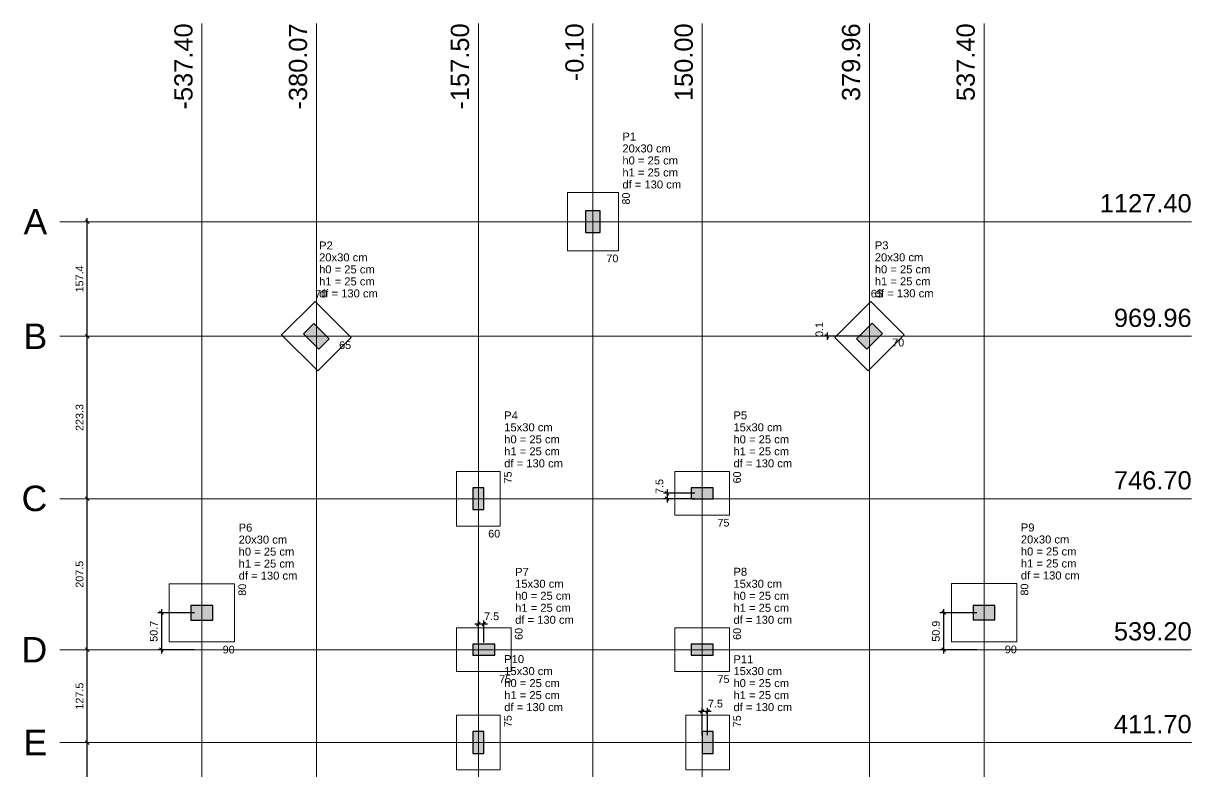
# Model space of a CAD drawing. Header units: millimetres. Extents: x 0 to 619, y -40 to 53.
# Drawn here: x 47.01 to 79.11, y 14.36 to 34.93 of the extents above; entities that cross this region are included whole.
import ezdxf

# ---------------------------------------------------------------- set-up
doc = ezdxf.new("R2010")
doc.units = ezdxf.units.MM
for name, color, linetype, lineweight in [('LC-Cotas', 7, 'Continuous', 5), ('LC-Eixos', 7, 'Continuous', 5), ('LC-Hachuras dos pilares', 9, 'Continuous', 5), ('LC-Seção das fundações', 7, 'Continuous', 5), ('LC-Seção dos pilares', 4, 'Continuous', 30), ('LC-Textos', 3, 'Continuous', 20)]:
    doc.layers.add(name, color=color, linetype=linetype, lineweight=lineweight)
doc.styles.add('Arial', font='arial.ttf')
doc.styles.get("Standard").update_dxf_attribs({"font": 'arial.ttf'})
doc.dimstyles.new('UM_50.000000', dxfattribs={"dimtxt": 0.18, "dimasz": 0.1, "dimexe": 0.1, "dimexo": 0.2, "dimgap": 0, "dimtad": 1, "dimtih": 1, "dimtoh": 1, "dimdec": 1, "dimlfac": 50, "dimzin": 0, "dimdsep": 46, "dimtxsty": 'Standard', "dimblk": 'CLOSED', "dimblk1": 'CLOSED', "dimblk2": 'CLOSED', "dimcen": 0.09, "dimdle": 0.1, "dimadec": 1, "dimazin": 2, "dimtfac": 1, "dimtdec": 4, "dimtofl": 0, "dimtmove": 0, "dimatfit": 3, "dimldrblk": 'CLOSED', "dimfxl": 1, "dimtolj": 1, "dimarcsym": 0})

# ---------------------------------------------------------------- blocks, each defined once
blk = doc.blocks.new('_OBLIQUE')
at = {"color": 0, "linetype": 'ByBlock', "lineweight": -2}
blk.add_line((-0.5, -0.5), (0.5, 0.5), dxfattribs=at)
blk = doc.blocks.new('*D33')
at = {"layer": 'Defpoints', "color": 0, "transparency": 16777216}
for p in [(70.261, 26.328), (69.095, 26.326), (70.261, 26.326)]:
    blk.add_point(p, dxfattribs=at)
at = {"layer": 'LC-Cotas', "color": 0, "lineweight": -2, "transparency": 16777216}
for p, q in [((70.061, 26.328), (68.995, 26.328)), ((69.095, 26.428), (69.095, 26.226)), ((70.061, 26.326), (68.995, 26.326))]:
    blk.add_line(p, q, dxfattribs=at)
at = {"layer": 'LC-Cotas', "color": 0, "lineweight": -2, "transparency": 16777216, "xscale": 0.1, "yscale": 0.1, "zscale": 0.1}
for p, rotation in [((69.095, 26.328), 90), ((69.095, 26.326), 270)]:
    blk.add_blockref('_OBLIQUE', p, dxfattribs=dict(at, rotation=rotation))
at = {"layer": 'LC-Cotas', "transparency": 16777216, "insert": (68.883, 26.513), "char_height": 0.2118, "attachment_point": 5, "rotation": 90, "style": 'Arial'}
blk.add_mtext('\\A1;0.1', dxfattribs=at)
blk = doc.blocks.new('*D34')
at = {"layer": 'Defpoints', "color": 0, "transparency": 16777216}
for p in [(64.7, 21.861), (65.662, 22.011), (65.662, 21.861)]:
    blk.add_point(p, dxfattribs=at)
at = {"layer": 'LC-Cotas', "color": 0, "lineweight": -2, "transparency": 16777216}
for p, q in [((65.462, 22.011), (64.6, 22.011)), ((65.462, 21.861), (64.6, 21.861)), ((64.7, 22.111), (64.7, 21.761))]:
    blk.add_line(p, q, dxfattribs=at)
at = {"layer": 'LC-Cotas', "color": 0, "lineweight": -2, "transparency": 16777216, "xscale": 0.1, "yscale": 0.1, "zscale": 0.1}
for p, rotation in [((64.7, 22.011), 90), ((64.7, 21.861), 270)]:
    blk.add_blockref('_OBLIQUE', p, dxfattribs=dict(at, rotation=rotation))
at = {"layer": 'LC-Cotas', "transparency": 16777216, "insert": (64.489, 22.198), "char_height": 0.2118, "attachment_point": 5, "rotation": 90, "style": 'Arial'}
blk.add_mtext('\\A1;7.5', dxfattribs=at)
blk = doc.blocks.new('*D35')
at = {"layer": 'Defpoints', "color": 0, "transparency": 16777216}
for p in [(51.914, 18.725), (50.802, 17.711), (51.914, 17.711)]:
    blk.add_point(p, dxfattribs=at)
at = {"layer": 'LC-Cotas', "color": 0, "lineweight": -2, "transparency": 16777216}
for p, q in [((51.714, 18.725), (50.702, 18.725)), ((50.802, 18.825), (50.802, 17.611)), ((51.714, 17.711), (50.702, 17.711))]:
    blk.add_line(p, q, dxfattribs=at)
at = {"layer": 'LC-Cotas', "color": 0, "lineweight": -2, "transparency": 16777216, "xscale": 0.1, "yscale": 0.1, "zscale": 0.1}
for p, rotation in [((50.802, 18.725), 90), ((50.802, 17.711), 270)]:
    blk.add_blockref('_OBLIQUE', p, dxfattribs=dict(at, rotation=rotation))
at = {"layer": 'LC-Cotas', "transparency": 16777216, "insert": (50.591, 18.218), "char_height": 0.2118, "attachment_point": 5, "rotation": 90, "style": 'Arial'}
blk.add_mtext('\\A1;50.7', dxfattribs=at)
blk = doc.blocks.new('*D36')
at = {"layer": 'Defpoints', "color": 0, "transparency": 16777216}
for p in [(59.512, 18.417), (59.512, 17.711), (59.662, 17.711)]:
    blk.add_point(p, dxfattribs=at)
at = {"layer": 'LC-Cotas', "color": 0, "lineweight": -2, "transparency": 16777216}
for p, q in [((59.762, 18.417), (59.412, 18.417)), ((59.512, 17.911), (59.512, 18.517)), ((59.662, 17.911), (59.662, 18.517))]:
    blk.add_line(p, q, dxfattribs=at)
at = {"layer": 'LC-Cotas', "color": 0, "lineweight": -2, "transparency": 16777216, "xscale": 0.1, "yscale": 0.1, "zscale": 0.1, "rotation": 180}
blk.add_blockref('_OBLIQUE', (59.512, 18.417), dxfattribs=at)
at = {"layer": 'LC-Cotas', "color": 0, "lineweight": -2, "transparency": 16777216, "xscale": 0.1, "yscale": 0.1, "zscale": 0.1}
blk.add_blockref('_OBLIQUE', (59.662, 18.417), dxfattribs=at)
at = {"layer": 'LC-Cotas', "transparency": 16777216, "insert": (59.877, 18.629), "char_height": 0.2118, "attachment_point": 5, "rotation": 0.0057, "style": 'Arial'}
blk.add_mtext('\\A1;7.5', dxfattribs=at)
blk = doc.blocks.new('*D37')
at = {"layer": 'Defpoints', "color": 0, "transparency": 16777216}
for p in [(73.41, 18.729), (72.298, 17.711), (73.41, 17.711)]:
    blk.add_point(p, dxfattribs=at)
at = {"layer": 'LC-Cotas', "color": 0, "lineweight": -2, "transparency": 16777216}
for p, q in [((73.21, 18.729), (72.198, 18.729)), ((72.298, 18.829), (72.298, 17.611)), ((73.21, 17.711), (72.198, 17.711))]:
    blk.add_line(p, q, dxfattribs=at)
at = {"layer": 'LC-Cotas', "color": 0, "lineweight": -2, "transparency": 16777216, "xscale": 0.1, "yscale": 0.1, "zscale": 0.1}
for p, rotation in [((72.298, 18.729), 90), ((72.298, 17.711), 270)]:
    blk.add_blockref('_OBLIQUE', p, dxfattribs=dict(at, rotation=rotation))
at = {"layer": 'LC-Cotas', "transparency": 16777216, "insert": (72.087, 18.22), "char_height": 0.2118, "attachment_point": 5, "rotation": 90, "style": 'Arial'}
blk.add_mtext('\\A1;50.9', dxfattribs=at)
blk = doc.blocks.new('*D38')
at = {"layer": 'Defpoints', "color": 0, "transparency": 16777216}
for p in [(65.662, 16.017), (65.662, 15.161), (65.812, 15.161)]:
    blk.add_point(p, dxfattribs=at)
at = {"layer": 'LC-Cotas', "color": 0, "lineweight": -2, "transparency": 16777216}
for p, q in [((65.662, 15.361), (65.662, 16.117)), ((65.812, 15.361), (65.812, 16.117)), ((65.912, 16.017), (65.562, 16.017))]:
    blk.add_line(p, q, dxfattribs=at)
at = {"layer": 'LC-Cotas', "color": 0, "lineweight": -2, "transparency": 16777216, "xscale": 0.1, "yscale": 0.1, "zscale": 0.1, "rotation": 180}
blk.add_blockref('_OBLIQUE', (65.662, 16.017), dxfattribs=at)
at = {"layer": 'LC-Cotas', "color": 0, "lineweight": -2, "transparency": 16777216, "xscale": 0.1, "yscale": 0.1, "zscale": 0.1}
blk.add_blockref('_OBLIQUE', (65.812, 16.017), dxfattribs=at)
at = {"layer": 'LC-Cotas', "transparency": 16777216, "insert": (66.027, 16.229), "char_height": 0.2118, "attachment_point": 5, "rotation": 0.0057, "style": 'Arial'}
blk.add_mtext('\\A1;7.5', dxfattribs=at)
blk = doc.blocks.new('*D41')
at = {"layer": 'Defpoints', "color": 0, "transparency": 16777216}
for p in [(48.764, 15.161), (48.764, 15.161), (48.764, 11.126)]:
    blk.add_point(p, dxfattribs=at)
at = {"layer": 'LC-Cotas', "color": 0, "lineweight": -2, "transparency": 16777216}
blk.add_line((48.764, 11.026), (48.764, 15.261), dxfattribs=at)
at = {"layer": 'LC-Cotas', "color": 0, "lineweight": -2, "transparency": 16777216, "xscale": 0.1, "yscale": 0.1, "zscale": 0.1}
for p, rotation in [((48.764, 15.161), 90), ((48.764, 11.126), 270)]:
    blk.add_blockref('_OBLIQUE', p, dxfattribs=dict(at, rotation=rotation))
at = {"layer": 'LC-Cotas', "transparency": 16777216, "insert": (48.552, 13.143), "char_height": 0.2118, "attachment_point": 5, "rotation": 90, "style": 'Arial'}
blk.add_mtext('\\A1;201.8', dxfattribs=at)
blk = doc.blocks.new('*D42')
at = {"layer": 'Defpoints', "color": 0, "transparency": 16777216}
for p in [(48.764, 17.711), (48.764, 17.711), (48.764, 15.161)]:
    blk.add_point(p, dxfattribs=at)
at = {"layer": 'LC-Cotas', "color": 0, "lineweight": -2, "transparency": 16777216}
blk.add_line((48.764, 15.061), (48.764, 17.811), dxfattribs=at)
at = {"layer": 'LC-Cotas', "color": 0, "lineweight": -2, "transparency": 16777216, "xscale": 0.1, "yscale": 0.1, "zscale": 0.1}
for p, rotation in [((48.764, 17.711), 90), ((48.764, 15.161), 270)]:
    blk.add_blockref('_OBLIQUE', p, dxfattribs=dict(at, rotation=rotation))
at = {"layer": 'LC-Cotas', "transparency": 16777216, "insert": (48.552, 16.436), "char_height": 0.2118, "attachment_point": 5, "rotation": 90, "style": 'Arial'}
blk.add_mtext('\\A1;127.5', dxfattribs=at)
blk = doc.blocks.new('*D43')
at = {"layer": 'Defpoints', "color": 0, "transparency": 16777216}
for p in [(48.764, 21.861), (48.764, 21.861), (48.764, 17.711)]:
    blk.add_point(p, dxfattribs=at)
at = {"layer": 'LC-Cotas', "color": 0, "lineweight": -2, "transparency": 16777216}
blk.add_line((48.764, 17.611), (48.764, 21.961), dxfattribs=at)
at = {"layer": 'LC-Cotas', "color": 0, "lineweight": -2, "transparency": 16777216, "xscale": 0.1, "yscale": 0.1, "zscale": 0.1}
for p, rotation in [((48.764, 21.861), 90), ((48.764, 17.711), 270)]:
    blk.add_blockref('_OBLIQUE', p, dxfattribs=dict(at, rotation=rotation))
at = {"layer": 'LC-Cotas', "transparency": 16777216, "insert": (48.552, 19.786), "char_height": 0.2118, "attachment_point": 5, "rotation": 90, "style": 'Arial'}
blk.add_mtext('\\A1;207.5', dxfattribs=at)
blk = doc.blocks.new('*D44')
at = {"layer": 'Defpoints', "color": 0, "transparency": 16777216}
for p in [(48.764, 26.326), (48.764, 26.326), (48.764, 21.861)]:
    blk.add_point(p, dxfattribs=at)
at = {"layer": 'LC-Cotas', "color": 0, "lineweight": -2, "transparency": 16777216}
blk.add_line((48.764, 21.761), (48.764, 26.426), dxfattribs=at)
at = {"layer": 'LC-Cotas', "color": 0, "lineweight": -2, "transparency": 16777216, "xscale": 0.1, "yscale": 0.1, "zscale": 0.1}
for p, rotation in [((48.764, 26.326), 90), ((48.764, 21.861), 270)]:
    blk.add_blockref('_OBLIQUE', p, dxfattribs=dict(at, rotation=rotation))
at = {"layer": 'LC-Cotas', "transparency": 16777216, "insert": (48.552, 24.094), "char_height": 0.2118, "attachment_point": 5, "rotation": 90, "style": 'Arial'}
blk.add_mtext('\\A1;223.3', dxfattribs=at)
blk = doc.blocks.new('*D45')
at = {"layer": 'Defpoints', "color": 0, "transparency": 16777216}
for p in [(48.764, 29.475), (48.764, 29.475), (48.764, 26.326)]:
    blk.add_point(p, dxfattribs=at)
at = {"layer": 'LC-Cotas', "color": 0, "lineweight": -2, "transparency": 16777216}
blk.add_line((48.764, 26.226), (48.764, 29.575), dxfattribs=at)
at = {"layer": 'LC-Cotas', "color": 0, "lineweight": -2, "transparency": 16777216, "xscale": 0.1, "yscale": 0.1, "zscale": 0.1}
for p, rotation in [((48.764, 29.475), 90), ((48.764, 26.326), 270)]:
    blk.add_blockref('_OBLIQUE', p, dxfattribs=dict(at, rotation=rotation))
at = {"layer": 'LC-Cotas', "transparency": 16777216, "insert": (48.552, 27.901), "char_height": 0.2118, "attachment_point": 5, "rotation": 90, "style": 'Arial'}
blk.add_mtext('\\A1;157.4', dxfattribs=at)

msp = doc.modelspace()

# ---------------------------------------------------------------- hatches: boundary and pattern name
at = {"layer": 'LC-Hachuras dos pilares', "linetype": 'Continuous'}
for points in [[(62.4602, 29.175), (62.8602, 29.175), (62.8602, 29.775), (62.4602, 29.775), (62.4602, 29.175)], [(55.1314, 25.9728), (55.4143, 26.2556), (54.99, 26.6799), (54.7072, 26.397), (55.1314, 25.9728)], [(69.9079, 26.2578), (70.1908, 25.9749), (70.615, 26.3992), (70.3322, 26.682), (69.9079, 26.2578)], [(59.3622, 21.561), (59.6622, 21.561), (59.6622, 22.161), (59.3622, 22.161), (59.3622, 21.561)], [(65.3622, 22.161), (65.3622, 21.861), (65.9622, 21.861), (65.9622, 22.161), (65.3622, 22.161)], [(51.6142, 18.925), (51.6142, 18.525), (52.2142, 18.525), (52.2142, 18.925), (51.6142, 18.925)], [(73.1102, 18.929), (73.1102, 18.529), (73.7102, 18.529), (73.7102, 18.929), (73.1102, 18.929)], [(59.9622, 17.561), (59.9622, 17.861), (59.3622, 17.861), (59.3622, 17.561), (59.9622, 17.561)], [(65.9622, 17.561), (65.9622, 17.861), (65.3622, 17.861), (65.3622, 17.561), (65.9622, 17.561)], [(59.3622, 14.861), (59.6622, 14.861), (59.6622, 15.461), (59.3622, 15.461), (59.3622, 14.861)], [(65.6622, 14.861), (65.9622, 14.861), (65.9622, 15.461), (65.6622, 15.461), (65.6622, 14.861)]]:
    msp.add_hatch(color=256, dxfattribs=at).paths.add_polyline_path(points)

# ---------------------------------------------------------------- linework, layer by layer
at = {"layer": 'LC-Eixos'}
for p, q in [((51.9142, 34.925), (51.9142, 3.8613)), ((55.0607, 34.925), (55.0607, 3.8613)), ((59.5122, 34.925), (59.5122, 3.8613)), ((62.6602, 34.925), (62.6602, 3.8613)), ((65.6622, 34.925), (65.6622, 3.8613)), ((70.2615, 34.925), (70.2615, 3.8613)), ((73.4102, 34.925), (73.4102, 3.8613)), ((48.0142, 29.475), (79.1142, 29.475)), ((48.0142, 26.3263), (79.1142, 26.3263)), ((48.0142, 21.861), (79.1142, 21.861)), ((48.0142, 17.711), (79.1142, 17.711)), ((48.0142, 15.161), (79.1142, 15.161))]:
    msp.add_line(p, q, dxfattribs=at)
at = {"layer": 'LC-Seção das fundações'}
for p, q in [((61.9602, 30.275), (63.3602, 30.275)), ((61.9602, 28.675), (61.9602, 30.275)), ((63.3602, 30.275), (63.3602, 28.675)), ((63.3602, 28.675), (61.9602, 28.675)), ((54.1061, 26.3617), (55.0254, 27.2809)), ((55.0254, 27.2809), (56.0153, 26.291)), ((69.3069, 26.2931), (70.2968, 27.2831)), ((70.2968, 27.2831), (71.2161, 26.3639)), ((55.0961, 25.3717), (54.1061, 26.3617)), ((71.2161, 26.3639), (70.2261, 25.3739)), ((56.0153, 26.291), (55.0961, 25.3717)), ((70.2261, 25.3739), (69.3069, 26.2931)), ((58.9122, 22.611), (60.1122, 22.611)), ((58.9122, 21.111), (58.9122, 22.611)), ((60.1122, 22.611), (60.1122, 21.111)), ((64.9122, 21.411), (64.9122, 22.611)), ((64.9122, 22.611), (66.4122, 22.611)), ((66.4122, 22.611), (66.4122, 21.411)), ((66.4122, 21.411), (64.9122, 21.411)), ((60.1122, 21.111), (58.9122, 21.111)), ((51.0142, 17.925), (51.0142, 19.525)), ((51.0142, 19.525), (52.8142, 19.525)), ((52.8142, 19.525), (52.8142, 17.925)), ((72.5102, 17.929), (72.5102, 19.529)), ((72.5102, 19.529), (74.3102, 19.529)), ((74.3102, 19.529), (74.3102, 17.929)), ((58.9122, 18.311), (60.4122, 18.311)), ((58.9122, 17.111), (58.9122, 18.311)), ((60.4122, 18.311), (60.4122, 17.111)), ((64.9122, 18.311), (66.4122, 18.311)), ((64.9122, 17.111), (64.9122, 18.311)), ((66.4122, 18.311), (66.4122, 17.111)), ((52.8142, 17.925), (51.0142, 17.925)), ((74.3102, 17.929), (72.5102, 17.929)), ((60.4122, 17.111), (58.9122, 17.111)), ((66.4122, 17.111), (64.9122, 17.111)), ((58.9122, 15.911), (60.1122, 15.911)), ((58.9122, 14.411), (58.9122, 15.911)), ((60.1122, 15.911), (60.1122, 14.411)), ((65.2122, 15.911), (66.4122, 15.911)), ((65.2122, 14.411), (65.2122, 15.911)), ((66.4122, 15.911), (66.4122, 14.411)), ((60.1122, 14.411), (58.9122, 14.411)), ((66.4122, 14.411), (65.2122, 14.411))]:
    msp.add_line(p, q, dxfattribs=at)
at = {"layer": 'LC-Seção dos pilares'}
for points in [[(62.4602, 29.175), (62.8602, 29.175), (62.8602, 29.775), (62.4602, 29.775), (62.4602, 29.175)], [(55.1314, 25.9728), (55.4143, 26.2556), (54.99, 26.6799), (54.7072, 26.397), (55.1314, 25.9728)], [(69.9079, 26.2578), (70.1908, 25.9749), (70.615, 26.3992), (70.3322, 26.682), (69.9079, 26.2578)], [(59.3622, 21.561), (59.6622, 21.561), (59.6622, 22.161), (59.3622, 22.161), (59.3622, 21.561)], [(65.3622, 22.161), (65.3622, 21.861), (65.9622, 21.861), (65.9622, 22.161), (65.3622, 22.161)], [(51.6142, 18.925), (51.6142, 18.525), (52.2142, 18.525), (52.2142, 18.925), (51.6142, 18.925)], [(73.1102, 18.929), (73.1102, 18.529), (73.7102, 18.529), (73.7102, 18.929), (73.1102, 18.929)], [(59.9622, 17.561), (59.9622, 17.861), (59.3622, 17.861), (59.3622, 17.561), (59.9622, 17.561)], [(65.9622, 17.561), (65.9622, 17.861), (65.3622, 17.861), (65.3622, 17.561), (65.9622, 17.561)], [(59.3622, 14.861), (59.6622, 14.861), (59.6622, 15.461), (59.3622, 15.461), (59.3622, 14.861)], [(65.6622, 14.861), (65.9622, 14.861), (65.9622, 15.461), (65.6622, 15.461), (65.6622, 14.861)]]:
    msp.add_lwpolyline(points, close=True, dxfattribs=at)

# ---------------------------------------------------------------- texts
at = {"layer": 'LC-Textos', "attachment_point": 9, "rotation": 90.00021, "line_spacing_factor": 0.798, "style": 'Arial'}
for s, insert, char_height, width in [('-537.40', (51.6642, 34.925), 0.5, 4.2), ('-380.07', (54.8112, 34.925), 0.5, 4.2), ('-157.50', (59.2622, 34.925), 0.5, 4.2), ('-0.10', (62.4102, 34.925), 0.5, 3), ('150.00', (65.4122, 34.925), 0.5, 3.6), ('379.96', (70.0112, 34.925), 0.5, 3.6), ('537.40', (73.1602, 34.925), 0.5, 3.6), ('80', (63.6783, 30.275), 0.2118, 0.50832), ('75', (60.4303, 22.611), 0.2118, 0.50832), ('60', (66.7303, 22.611), 0.2118, 0.50832), ('80', (53.1323, 19.525), 0.2118, 0.50832), ('80', (74.6283, 19.529), 0.2118, 0.50832), ('60', (60.7303, 18.311), 0.2118, 0.50832), ('60', (66.7303, 18.311), 0.2118, 0.50832), ('75', (60.4303, 15.911), 0.2118, 0.50832), ('75', (66.7303, 15.911), 0.2118, 0.50832)]:
    msp.add_mtext(s, dxfattribs=dict(at, insert=insert, char_height=char_height, width=width))
at = {"layer": 'LC-Textos', "line_spacing_factor": 0.798, "style": 'Arial'}
for s, insert, char_height, width, attachment_point in [('P1', (63.4702, 31.7046), 0.22, 0.528, 7), ('20x30 cm', (63.4702, 31.3746), 0.22, 2.112, 7), ('h0 = 25 cm', (63.4702, 31.0446), 0.22, 2.64, 7), ('h1 = 25 cm', (63.4702, 30.7146), 0.22, 2.64, 7), ('df = 130 cm', (63.4702, 30.3846), 0.22, 2.904, 7), ('1127.40', (79.1142, 29.725), 0.5, 4.2, 9), ('A', (47.6642, 29.125), 0.7, 0.84, 9), ('P2', (55.1352, 28.7106), 0.22, 0.528, 7), ('P3', (70.4072, 28.7126), 0.22, 0.528, 7), ('20x30 cm', (55.1352, 28.3806), 0.22, 2.112, 7), ('70', (63.3602, 28.3569), 0.2118, 0.50832, 9), ('20x30 cm', (70.4072, 28.3826), 0.22, 2.112, 7), ('h0 = 25 cm', (55.1352, 28.0506), 0.22, 2.64, 7), ('h0 = 25 cm', (70.4072, 28.0526), 0.22, 2.64, 7), ('h1 = 25 cm', (55.1352, 27.7206), 0.22, 2.64, 7), ('h1 = 25 cm', (70.4072, 27.7226), 0.22, 2.64, 7), ('df = 130 cm', (55.1352, 27.3906), 0.22, 2.904, 7), ('df = 130 cm', (70.4072, 27.3926), 0.22, 2.904, 7), ('70', (55.0252, 27.3869), 0.2118, 0.50832, 7), ('65', (70.2972, 27.3889), 0.2118, 0.50832, 7), ('969.96', (79.1142, 26.576), 0.5, 3.6, 9), ('B', (47.6642, 25.976), 0.7, 0.84, 9), ('65', (56.0152, 25.9729), 0.2118, 0.50832, 9), ('70', (71.2162, 26.0459), 0.2118, 0.50832, 9), ('P4', (60.2222, 24.0406), 0.22, 0.528, 7), ('P5', (66.5222, 24.0406), 0.22, 0.528, 7), ('15x30 cm', (60.2222, 23.7106), 0.22, 2.112, 7), ('15x30 cm', (66.5222, 23.7106), 0.22, 2.112, 7), ('h0 = 25 cm', (60.2222, 23.3806), 0.22, 2.64, 7), ('h0 = 25 cm', (66.5222, 23.3806), 0.22, 2.64, 7), ('h1 = 25 cm', (60.2222, 23.0506), 0.22, 2.64, 7), ('h1 = 25 cm', (66.5222, 23.0506), 0.22, 2.64, 7), ('df = 130 cm', (60.2222, 22.7206), 0.22, 2.904, 7), ('df = 130 cm', (66.5222, 22.7206), 0.22, 2.904, 7), ('746.70', (79.1142, 22.111), 0.5, 3.6, 9), ('C', (47.6642, 21.511), 0.7, 0.84, 9), ('75', (66.4122, 21.0929), 0.2118, 0.50832, 9), ('P6', (52.9242, 20.9546), 0.22, 0.528, 7), ('60', (60.1122, 20.7929), 0.2118, 0.50832, 9), ('P9', (74.4202, 20.9586), 0.22, 0.528, 7), ('20x30 cm', (52.9242, 20.6246), 0.22, 2.112, 7), ('20x30 cm', (74.4202, 20.6286), 0.22, 2.112, 7), ('h0 = 25 cm', (52.9242, 20.2946), 0.22, 2.64, 7), ('h0 = 25 cm', (74.4202, 20.2986), 0.22, 2.64, 7), ('h1 = 25 cm', (52.9242, 19.9646), 0.22, 2.64, 7), ('P7', (60.5222, 19.7406), 0.22, 0.528, 7), ('P8', (66.5222, 19.7406), 0.22, 0.528, 7), ('h1 = 25 cm', (74.4202, 19.9686), 0.22, 2.64, 7), ('df = 130 cm', (52.9242, 19.6346), 0.22, 2.904, 7), ('15x30 cm', (60.5222, 19.4106), 0.22, 2.112, 7), ('15x30 cm', (66.5222, 19.4106), 0.22, 2.112, 7), ('df = 130 cm', (74.4202, 19.6386), 0.22, 2.904, 7), ('h0 = 25 cm', (60.5222, 19.0806), 0.22, 2.64, 7), ('h0 = 25 cm', (66.5222, 19.0806), 0.22, 2.64, 7), ('h1 = 25 cm', (60.5222, 18.7506), 0.22, 2.64, 7), ('h1 = 25 cm', (66.5222, 18.7506), 0.22, 2.64, 7), ('df = 130 cm', (60.5222, 18.4206), 0.22, 2.904, 7), ('df = 130 cm', (66.5222, 18.4206), 0.22, 2.904, 7), ('539.20', (79.1142, 17.961), 0.5, 3.6, 9), ('D', (47.6642, 17.361), 0.7, 0.84, 9), ('90', (52.8142, 17.6069), 0.2118, 0.50832, 9), ('90', (74.3102, 17.6109), 0.2118, 0.50832, 9), ('P10', (60.2222, 17.3406), 0.22, 0.792, 7), ('P11', (66.5222, 17.3406), 0.22, 0.792, 7), ('15x30 cm', (60.2222, 17.0106), 0.22, 2.112, 7), ('15x30 cm', (66.5222, 17.0106), 0.22, 2.112, 7), ('75', (60.4122, 16.7929), 0.2118, 0.50832, 9), ('h0 = 25 cm', (60.2222, 16.6806), 0.22, 2.64, 7), ('75', (66.4122, 16.7929), 0.2118, 0.50832, 9), ('h0 = 25 cm', (66.5222, 16.6806), 0.22, 2.64, 7), ('h1 = 25 cm', (60.2222, 16.3506), 0.22, 2.64, 7), ('h1 = 25 cm', (66.5222, 16.3506), 0.22, 2.64, 7), ('df = 130 cm', (60.2222, 16.0206), 0.22, 2.904, 7), ('df = 130 cm', (66.5222, 16.0206), 0.22, 2.904, 7), ('411.70', (79.1142, 15.411), 0.5, 3.6, 9), ('E', (47.6642, 14.811), 0.7, 0.84, 9)]:
    msp.add_mtext(s, dxfattribs=dict(at, insert=insert, char_height=char_height, width=width, attachment_point=attachment_point))

# ---------------------------------------------------------------- dimensions: what is measured, and where the dimension line sits
at = {"layer": 'LC-Cotas'}
for base, p1, p2, override, picture, middle in [((48.7642, 29.475), (48.7642, 26.3263), (48.7642, 29.475), {"dimtxt": 0.2118, "dimasz": 0.1, "dimexe": 0.1, "dimexo": 0.2, "dimtad": 1, "dimtih": 0, "dimtoh": 0, "dimdec": 1, "dimlfac": 50, "dimzin": 8, "dimtxsty": 'Arial', "dimblk": 'OBLIQUE', "dimblk1": 'OBLIQUE', "dimblk2": 'OBLIQUE', "dimsah": 1, "dimdle": 0.1, "dimse1": 1, "dimse2": 1, "dimclrt": 256, "dimadec": 1, "dimazin": 3, "dimtmove": 2, "dimldrblk": 'OBLIQUE'}, '*D45', (48.5524, 27.9007)), ((69.0951, 26.3263), (70.2615, 26.3285), (70.2615, 26.3263), {"dimtxt": 0.2118, "dimasz": 0.1, "dimexe": 0.1, "dimexo": 0.2, "dimtad": 1, "dimtih": 0, "dimtoh": 0, "dimdec": 1, "dimlfac": 50, "dimzin": 8, "dimtxsty": 'Arial', "dimblk": 'OBLIQUE', "dimblk1": 'OBLIQUE', "dimblk2": 'OBLIQUE', "dimsah": 1, "dimdle": 0.1, "dimse1": 0, "dimse2": 0, "dimclrt": 256, "dimadec": 1, "dimazin": 3, "dimtmove": 2, "dimldrblk": 'OBLIQUE'}, '*D33', (68.8833, 26.513)), ((48.7642, 26.3263), (48.7642, 21.861), (48.7642, 26.3263), {"dimtxt": 0.2118, "dimasz": 0.1, "dimexe": 0.1, "dimexo": 0.2, "dimtad": 1, "dimtih": 0, "dimtoh": 0, "dimdec": 1, "dimlfac": 50, "dimzin": 8, "dimtxsty": 'Arial', "dimblk": 'OBLIQUE', "dimblk1": 'OBLIQUE', "dimblk2": 'OBLIQUE', "dimsah": 1, "dimdle": 0.1, "dimse1": 1, "dimse2": 1, "dimclrt": 256, "dimadec": 1, "dimazin": 3, "dimtmove": 2, "dimldrblk": 'OBLIQUE'}, '*D44', (48.5524, 24.0937)), ((64.7004, 21.861), (65.6622, 22.011), (65.6622, 21.861), {"dimtxt": 0.2118, "dimasz": 0.1, "dimexe": 0.1, "dimexo": 0.2, "dimtad": 1, "dimtih": 0, "dimtoh": 0, "dimdec": 1, "dimlfac": 50, "dimzin": 8, "dimtxsty": 'Arial', "dimblk": 'OBLIQUE', "dimblk1": 'OBLIQUE', "dimblk2": 'OBLIQUE', "dimsah": 1, "dimdle": 0.1, "dimse1": 0, "dimse2": 0, "dimclrt": 256, "dimadec": 1, "dimazin": 3, "dimtmove": 2, "dimldrblk": 'OBLIQUE'}, '*D34', (64.4886, 22.1977)), ((48.7642, 21.861), (48.7642, 17.711), (48.7642, 21.861), {"dimtxt": 0.2118, "dimasz": 0.1, "dimexe": 0.1, "dimexo": 0.2, "dimtad": 1, "dimtih": 0, "dimtoh": 0, "dimdec": 1, "dimlfac": 50, "dimzin": 8, "dimtxsty": 'Arial', "dimblk": 'OBLIQUE', "dimblk1": 'OBLIQUE', "dimblk2": 'OBLIQUE', "dimsah": 1, "dimdle": 0.1, "dimse1": 1, "dimse2": 1, "dimclrt": 256, "dimadec": 1, "dimazin": 3, "dimtmove": 2, "dimldrblk": 'OBLIQUE'}, '*D43', (48.5524, 19.786)), ((50.8024, 17.711), (51.9142, 18.725), (51.9142, 17.711), {"dimtxt": 0.2118, "dimasz": 0.1, "dimexe": 0.1, "dimexo": 0.2, "dimtad": 1, "dimtih": 0, "dimtoh": 0, "dimdec": 1, "dimlfac": 50, "dimzin": 8, "dimtxsty": 'Arial', "dimblk": 'OBLIQUE', "dimblk1": 'OBLIQUE', "dimblk2": 'OBLIQUE', "dimsah": 1, "dimdle": 0.1, "dimse1": 0, "dimse2": 0, "dimclrt": 256, "dimadec": 1, "dimazin": 3, "dimtmove": 2, "dimldrblk": 'OBLIQUE'}, '*D35', (50.5906, 18.218)), ((72.2984, 17.711), (73.4102, 18.729), (73.4102, 17.711), {"dimtxt": 0.2118, "dimasz": 0.1, "dimexe": 0.1, "dimexo": 0.2, "dimtad": 1, "dimtih": 0, "dimtoh": 0, "dimdec": 1, "dimlfac": 50, "dimzin": 8, "dimtxsty": 'Arial', "dimblk": 'OBLIQUE', "dimblk1": 'OBLIQUE', "dimblk2": 'OBLIQUE', "dimsah": 1, "dimdle": 0.1, "dimse1": 0, "dimse2": 0, "dimclrt": 256, "dimadec": 1, "dimazin": 3, "dimtmove": 2, "dimldrblk": 'OBLIQUE'}, '*D37', (72.0866, 18.22)), ((48.7642, 17.711), (48.7642, 15.161), (48.7642, 17.711), {"dimtxt": 0.2118, "dimasz": 0.1, "dimexe": 0.1, "dimexo": 0.2, "dimtad": 1, "dimtih": 0, "dimtoh": 0, "dimdec": 1, "dimlfac": 50, "dimzin": 8, "dimtxsty": 'Arial', "dimblk": 'OBLIQUE', "dimblk1": 'OBLIQUE', "dimblk2": 'OBLIQUE', "dimsah": 1, "dimdle": 0.1, "dimse1": 1, "dimse2": 1, "dimclrt": 256, "dimadec": 1, "dimazin": 3, "dimtmove": 2, "dimldrblk": 'OBLIQUE'}, '*D42', (48.5524, 16.436)), ((48.7642, 15.161), (48.7642, 11.1256), (48.7642, 15.161), {"dimtxt": 0.2118, "dimasz": 0.1, "dimexe": 0.1, "dimexo": 0.2, "dimtad": 1, "dimtih": 0, "dimtoh": 0, "dimdec": 1, "dimlfac": 50, "dimzin": 8, "dimtxsty": 'Arial', "dimblk": 'OBLIQUE', "dimblk1": 'OBLIQUE', "dimblk2": 'OBLIQUE', "dimsah": 1, "dimdle": 0.1, "dimse1": 1, "dimse2": 1, "dimclrt": 256, "dimadec": 1, "dimazin": 3, "dimtmove": 2, "dimldrblk": 'OBLIQUE'}, '*D41', (48.5524, 13.1433))]:
    dim = msp.add_linear_dim(base=base, p1=p1, p2=p2, angle=90, dimstyle='UM_50.000000', override=override, dxfattribs=at)
    dim.commit()
    dim.dimension.update_dxf_attribs({"geometry": picture, "text_midpoint": middle, "dimtype": 160, "text_rotation": 90})
for base, p1, p2, picture, middle in [((59.5122, 18.4169), (59.6622, 17.711), (59.5122, 17.711), '*D36', (59.8768, 18.6287)), ((65.6622, 16.0169), (65.8122, 15.161), (65.6622, 15.161), '*D38', (66.0268, 16.2287))]:
    dim = msp.add_linear_dim(base=base, p1=p1, p2=p2, dimstyle='UM_50.000000', override={"dimtxt": 0.2118, "dimasz": 0.1, "dimexe": 0.1, "dimexo": 0.2, "dimtad": 1, "dimtih": 0, "dimtoh": 0, "dimdec": 1, "dimlfac": 50, "dimzin": 8, "dimtxsty": 'Arial', "dimblk": 'OBLIQUE', "dimblk1": 'OBLIQUE', "dimblk2": 'OBLIQUE', "dimsah": 1, "dimdle": 0.1, "dimse1": 0, "dimse2": 0, "dimclrt": 256, "dimadec": 1, "dimazin": 3, "dimtmove": 2, "dimldrblk": 'OBLIQUE'}, dxfattribs=at)
    dim.commit()
    dim.dimension.update_dxf_attribs({"geometry": picture, "text_midpoint": middle, "dimtype": 160, "text_rotation": 0.00573})

doc.saveas('drawing.dxf')
